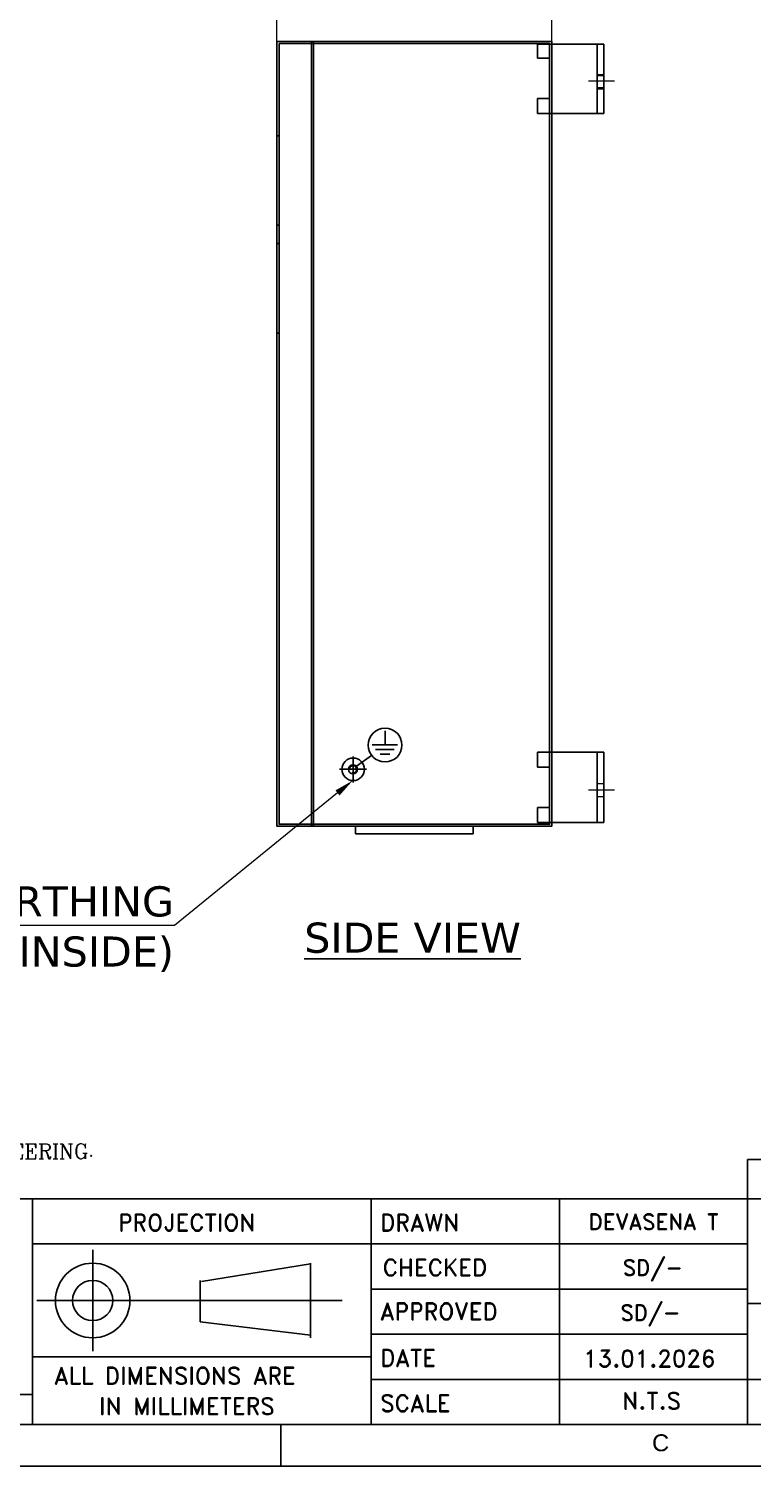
# Model space of a CAD drawing. Header units: inches. Extents: x 784 to 2184505, y 7 to 371504.
# Drawn here: x 287668 to 317424, y 102788 to 161919 of the extents above; entities that cross this region are included whole.
import ezdxf
from ezdxf.lldxf.tags import DXFTag

# ---------------------------------------------------------------- set-up
doc = ezdxf.new("R2010")
doc.units = ezdxf.units.IN
doc.header["$MEASUREMENT"] = 0
doc.linetypes.add('ACAD_ISO02W100', pattern=[15, 12, -3])
doc.linetypes.add('CENTER', pattern=[2, 1.25, -0.25, 0.25, -0.25])
for name, color, linetype in [('BEM', 2, 'Continuous'), ('MITTEL', 1, 'CENTER'), ('SHEET', 10, 'Continuous'), ('UNSICHT', 3, 'HIDDEN'), ('ZUBEH', 7, 'Continuous')]:
    doc.layers.add(name, color=color, linetype=linetype)
doc.styles.add('R_RomanS', font='romans.shx', dxfattribs={"width": 0.85})
doc.styles.add('ROMAMC', font='romanc.shx', dxfattribs={"height": 7})
doc.styles.add('ROMAND', font='romand', dxfattribs={"height": 3})
doc.styles.get("Standard").update_dxf_attribs({"font": 'arial.ttf'})
tags = doc.linetypes.add('HIDDEN', pattern=[0.375, 0.25, -0.125]).pattern_tags.tags
tags[6:7] = [DXFTag(74, 4), DXFTag(75, 0), DXFTag(340, '0'), DXFTag(46, 1.0), DXFTag(50, 0.0), DXFTag(44, 0.0), DXFTag(45, 0.0)]
tags[4:5] = [DXFTag(74, 4), DXFTag(75, 0), DXFTag(340, '0'), DXFTag(46, 1.0), DXFTag(50, 0.0), DXFTag(44, 0.0), DXFTag(45, 0.0)]
doc.dimstyles.get("Standard").update_dxf_attribs({"dimtxt": 0.18, "dimasz": 0.18, "dimexe": 0.18, "dimexo": 0.0625, "dimgap": 0.09, "dimtad": 0, "dimtih": 1, "dimtoh": 1, "dimdec": 4, "dimzin": 0, "dimdsep": 46, "dimtxsty": 'Standard', "dimcen": 0.09, "dimadec": 0, "dimazin": 0, "dimtfac": 1, "dimtdec": 4, "dimtofl": 0, "dimtmove": 0, "dimatfit": 3, "dimfxl": 1, "dimtolj": 1, "dimtzin": 0, "dimarcsym": 0})

# ---------------------------------------------------------------- blocks, each defined once
blk = doc.blocks.new('*D72')
at = {"layer": 'Defpoints', "color": 0}
for p in [(309176, 164002), (297878, 161396), (309176, 161396)]:
    blk.add_point(p, dxfattribs=at)
at = {"layer": 'SHEET', "color": 253, "linetype": 'Continuous', "lineweight": 9}
for p, q in [((297878, 161396), (297878, 164002)), ((309176, 161396), (309176, 164002))]:
    blk.add_line(p, q, dxfattribs=at)
at = {"layer": 'SHEET', "color": 251, "linetype": 'Continuous', "lineweight": 9}
for p, q in [((298878, 164002), (301435, 164002)), ((308176, 164002), (305619, 164002))]:
    blk.add_line(p, q, dxfattribs=at)
at = {"layer": 'SHEET', "color": 251}
for points in [[(298878, 164168), (298878, 163835), (297878, 164002)], [(308176, 163835), (308176, 164168), (309176, 164002)]]:
    blk.add_solid(points, dxfattribs=at)
at = {"layer": 'SHEET', "color": 0, "insert": (303527, 164002), "char_height": 1000, "attachment_point": 5, "style": 'R_RomanS'}
blk.add_mtext('\\A1;210', dxfattribs=at)
blk = doc.blocks.new('Erdung')
at = {"layer": 'BEM'}
for p, q in [((28.4, 34.2), (28.4, 21.8)), ((17, 21.6), (39.5, 21.6)), ((19.9, 17.7), (36.4, 17.7)), ((24, 13.5), (32.5, 13.5)), ((3, 2.7), (16.5, 12.4))]:
    blk.add_line(p, q, dxfattribs=at)
blk.add_circle((28.4, 21.5), 15, dxfattribs=at)
at = {"layer": 'MITTEL'}
for p, q in [((-12, 0), (12.1, 0)), ((0, 11.5), (0, -11.9))]:
    blk.add_line(p, q, dxfattribs=at)
at = {"layer": 'UNSICHT'}
for radius in [10, 4]:
    blk.add_circle((0, 0), radius, dxfattribs=at)
blk.add_arc((0, 0), 3.25, 257.2292, 167.6328, dxfattribs=at)
blk = doc.blocks.new('DFLKDFK')
at = {"layer": 'ZUBEH', "xscale": 2.107645082612622, "yscale": 2.107645082623166, "zscale": 2.107645082621167}
blk.add_blockref('Erdung', (50122.9, -78903), dxfattribs=at)

msp = doc.modelspace()

# ---------------------------------------------------------------- linework, layer by layer
at = {"color": 7, "ltscale": 5}
for p, q in [((297878.11176, 160710.04107, 6066.45786), (297878.11176, 161396.0402, 6066.45786)), ((297964.19102, 160626.69845, 6066.45786), (297964.19102, 161309.96094, 6066.45786)), ((299298.41945, 160704.26078, 6066.45786), (299298.41945, 161332.6127, 6066.45786)), ((299384.49871, 160710.31866, 6066.45786), (299384.49871, 161332.6127, 6066.45786)), ((308589.1253, 160709.09588, 6066.45786), (309089.9346, 160709.09588, 6066.45786)), ((308589.1253, 159050.95469, 6066.45786), (309089.9346, 159050.95469, 6066.45786)), ((308589.1253, 159050.95469, 6066.45786), (308589.1253, 158427.43787, 6066.45786)), ((309089.9346, 131543.75842, 6066.45786), (309089.9346, 132167.27524, 6066.45786)), ((308589.1253, 131543.75842, 6066.45786), (309089.9346, 131543.75842, 6066.45786)), ((308589.1253, 129885.61723, 6066.45786), (309089.9346, 129885.61723, 6066.45786)), ((308589.1253, 129885.61723, 6066.45786), (308589.1253, 129262.10041, 6066.45786)), ((309089.9346, 129885.61723, 6066.45786), (309089.9346, 129262.10041, 6066.45786))]:
    msp.add_line(p, q, dxfattribs=at)
at = {"color": 0, "ltscale": 20}
for p, q in [((299298.41945, 129112.95746, 6066.45786), (299298.41945, 161396.0402, 6066.45786)), ((299298.41945, 161332.6127, 6066.45786), (299298.41945, 161396.0402, 6066.45786)), ((299384.49871, 129112.95746, 6066.45786), (299384.49871, 161396.0402, 6066.45786)), ((299384.49871, 161332.6127, 6066.45786), (299384.49871, 161396.0402, 6066.45786)), ((308589.1253, 161285.07866, 6066.45786), (311318.86654, 161285.07866, 6066.45786)), ((308589.1253, 160709.09588, 6066.45786), (308589.1253, 161285.07866, 6066.45786)), ((311049.86887, 161285.07866, 6066.45786), (311049.86887, 158427.43787, 6066.45786)), ((311049.86887, 161285.07866, 6066.45786), (311049.86887, 158427.43787, 6066.45786)), ((311318.86654, 161285.07866, 6066.45786), (311318.86654, 158427.43787, 6066.45786)), ((311318.86654, 161285.07866, 6066.45786), (311318.86654, 158427.43787, 6066.45786)), ((299384.49871, 159887.33795, 6066.45786), (299384.49871, 129112.95746, 6066.45786)), ((308589.1253, 158427.43787, 6066.45786), (311318.86654, 158427.43787, 6066.45786)), ((308589.1253, 132167.27524, 6066.45786), (311318.86654, 132167.27524, 6066.45786)), ((308589.1253, 131543.75842, 6066.45786), (308589.1253, 132167.27524, 6066.45786)), ((311049.86887, 132167.27524, 6066.45786), (311049.86887, 129262.10041, 6066.45786)), ((311318.86654, 132167.27524, 6066.45786), (311318.86654, 129262.10041, 6066.45786)), ((303527.06281, 129112.95746, 6066.45786), (301106.08379, 129112.95746, 6066.45786)), ((301106.08379, 129112.95746, 6066.45786), (301106.08379, 128798.75522, 6066.45786)), ((305948.04183, 129112.95746, 6066.45786), (303527.06281, 129112.95746, 6066.45786)), ((305948.04183, 129112.95746, 6066.45786), (305948.04183, 128798.75522, 6066.45786)), ((308589.1253, 129262.10041, 6066.45786), (311318.86654, 129262.10041, 6066.45786))]:
    msp.add_line(p, q, dxfattribs=at)
at = {"color": 1, "linetype": 'HIDDEN', "lineweight": 9, "ltscale": 8}
for p, q in [((310696.45991, 159773.92196, 6066.45786), (311755.30012, 159773.92196, 6066.45786)), ((310696.45991, 130608.5845, 6066.45786), (311755.30012, 130608.5845, 6066.45786))]:
    msp.add_line(p, q, dxfattribs=at)
at = {"color": 1, "linetype": 'HIDDEN', "lineweight": 9, "ltscale": 10}
for p, q in [((311049.86887, 160038.06142, 6066.45786), (311318.86654, 160038.06142, 6066.45786)), ((311049.86887, 159500.06608, 6066.45786), (311318.86654, 159500.06608, 6066.45786)), ((311049.86887, 130872.72396, 6066.45786), (311318.86654, 130872.72396, 6066.45786)), ((311049.86887, 130334.72862, 6066.45786), (311318.86654, 130334.72862, 6066.45786))]:
    msp.add_line(p, q, dxfattribs=at)
at = {"color": 1, "lineweight": 9, "ltscale": 20}
for p, q in [((311049.86887, 159990.52738, 6066.45786), (311318.86654, 159990.52738, 6066.45786)), ((311049.86887, 159452.53204, 6066.45786), (311318.86654, 159452.53204, 6066.45786))]:
    msp.add_line(p, q, dxfattribs=at)
at = {"color": 0, "linetype": 'ACAD_ISO02W100', "ltscale": 5}
for p, q in [((297878.11176, 157519.23104, 6066.45786), (297964.19102, 157519.23104, 6066.45786)), ((297878.11176, 153837.86194, 6066.45786), (297964.19102, 153837.86194, 6066.45786)), ((297878.11176, 153083.79797, 6066.45786), (297964.19102, 153083.79797, 6066.45786)), ((297878.11176, 149402.42886, 6066.45786), (297964.19102, 149402.42886, 6066.45786))]:
    msp.add_line(p, q, dxfattribs=at)
msp.add_line((301106.08379, 128798.75522, 6066.45786), (305948.04183, 128798.75522, 6066.45786))
at = {"color": 252, "lineweight": 9}
for p, q in [((293645.46302, 125025.75214, 6066.45786), (281330.71686, 125025.75214, 6066.45786)), ((293664.83085, 125025.75214, 6066.45786), (293645.46302, 125025.75214, 6066.45786))]:
    msp.add_line(p, q, dxfattribs=at)
at = {"color": 0}
for p, q in [((290298.17802, 107519.95324, 12132.91572), (290298.17802, 111687.68146, 12132.91572)), ((299256.18495, 111113.39918, 12132.91572), (294779.4786, 110394.15244, 12132.91572)), ((299256.06294, 111139.18754, 12132.91572), (299256.06294, 108071.23494, 12132.91572)), ((294716.74532, 110432.57455, 12132.91572), (294716.74532, 108733.84345, 12132.91572)), ((287999.57169, 109605.21124, 12132.91572), (300553.13284, 109605.21124, 12132.91572)), ((294716.74532, 108733.84345, 12132.91572), (299256.06294, 108173.90443, 12132.91572))]:
    msp.add_line(p, q, dxfattribs=at)
at = {"color": 0, "ltscale": 20, "elevation": 6066.45786}
for points in [[(297878.11176, 161396.0402), (309176.01386, 161396.0402), (309176.01386, 129112.95746), (297878.11176, 129112.95746)], [(297964.19102, 161309.96094), (309089.9346, 161309.96094), (309089.9346, 129199.03672), (297964.19102, 129199.03672)]]:
    msp.add_lwpolyline(points, close=True, dxfattribs=at)
at = {"color": 252, "lineweight": 9, "elevation": 6066.45786}
msp.add_lwpolyline([(300367.18715, 130484.84872), (293664.83085, 125025.75214)], dxfattribs=at)
at = {"color": 0}
for radius in [1533.9763, 827.36331]:
    msp.add_circle((290298.17802, 109605.21124, 12132.91572), radius, dxfattribs=at)
at = {"color": 252, "lineweight": 9}
msp.add_solid([(300282.24735, 130589.13278, 6066.45786), (300992.89156, 130994.48751, 6066.45786), (300452.12695, 130380.56465, 6066.45786)], dxfattribs=at)
at = {"layer": 'SHEET', "color": 124, "linetype": 'Continuous', "true_color": 0x00a183}
for p, q in [((317231.96257, 113789.64251, 12132.91572), (317231.96257, 115406.58465, 12132.91572)), ((317231.96257, 115406.58465, 12132.91572), (359033.60807, 115406.58465, 12132.91572)), ((238273.29884, 113789.64251, 12132.91572), (359033.60807, 113789.64251, 12132.91572)), ((238273.29884, 113789.64251, 12132.91572), (359033.60807, 113789.64251, 12132.91572)), ((287815.98981, 104500.38795, 12132.91572), (287815.98981, 113789.64251, 12132.91572)), ((301749.87164, 104500.38795, 12132.91572), (301749.87164, 113789.64251, 12132.91572)), ((309490.9171, 104500.38795, 12132.91572), (309490.9171, 113789.64251, 12132.91572)), ((317231.96257, 104500.38795, 12132.91572), (317231.96257, 113789.64251, 12132.91572)), ((287815.98981, 111931.7916, 12132.91572), (317231.96257, 111931.7916, 12132.91572)), ((301749.87164, 110073.94069, 12132.91572), (317231.96257, 110073.94069, 12132.91572)), ((317231.96257, 109480.92935, 12132.91572), (359033.60807, 109480.92935, 12132.91572)), ((301749.87164, 108216.08977, 12132.91572), (317231.96257, 108216.08977, 12132.91572)), ((287815.98981, 107287.16432, 12132.91572), (301749.87164, 107287.16432, 12132.91572)), ((301749.87164, 106358.23886, 12132.91572), (359033.60807, 106358.23886, 12132.91572)), ((238273.29884, 105738.95523, 12132.91572), (287815.98981, 105738.95523, 12132.91572)), ((238273.29884, 104500.38795, 12132.91572), (359033.60807, 104500.38795, 12132.91572)), ((298034.16982, 102788.47582, 12132.91572), (298034.16982, 104500.38795, 12132.91572))]:
    msp.add_line(p, q, dxfattribs=at)
at = {"layer": 'SHEET', "color": 124, "linetype": 'Continuous', "true_color": 0x00a183, "elevation": 12132.91572}
msp.add_lwpolyline([(360581.81717, 102788.47582), (232080.46247, 102788.47582), (232080.46247, 194269.90309), (360581.81717, 194269.90309)], close=True, dxfattribs=at)

# ---------------------------------------------------------------- block references
at = {"color": 0, "ltscale": 20, "xscale": 21.97895429619075, "yscale": 21.97895429619075, "zscale": 21.97895429619075}
msp.add_blockref('DFLKDFK', (-800641.67099, 1865662.31823, 6066.45786), dxfattribs=at)

# ---------------------------------------------------------------- texts
at = {"color": 0, "style": 'ROMAND'}
for s, height, p in [('PROJECTION', 696.694092, (291343.8312, 112464.21941, 12132.91572)), ('DRAWN', 696.694092, (302121.9154, 112464.21941, 12132.91572)), ('DEVASENA T', 643.056664, (310694.55506, 112523.43066, 12132.91572)), ('CHECKED', 696.694092, (302227.03696, 110615.24661, 12132.91572)), ('SD/-', 643.056664, (312101.09898, 110636.68323, 12132.91572)), ('APPROVED', 696.694092, (302121.9154, 108809.34927, 12132.91572)), ('SD/-', 643.056664, (312002.42995, 108783.99626, 12132.91572)), ('DATE', 696.694092, (302121.9154, 106895.10573, 12132.91572)), ('13.01.2026', 697.03662, (310474.0945, 106870.51931, 12132.91572)), ('ALL DIMENSIONS ARE ', 696.6940917, (288709.68531, 106161.05318, 12132.91572)), ('IN MILLIMETERS', 696.6940917, (290561.19023, 104912.1286, 12132.91572)), ('SCALE', 696.694092, (302121.9154, 105033.57115, 12132.91572)), ('N.T.S', 696.694092, (312079.71036, 105131.93335, 12132.91572))]:
    msp.add_text(s, height=height, dxfattribs=at).set_placement(p)
at = {"insert": (293640.62106, 126642.91771, 6066.45786), "char_height": 1237.3892768, "attachment_point": 3}
msp.add_mtext('{\\fVerdana|b0|i0|c0|p0;\\C1;EARTHING\\PSTUD(INSIDE)}', dxfattribs=at)
at = {"insert": (298998.70363, 125150.4395, 6066.45786), "char_height": 1237.3892768, "width": 10896.0216955, "attachment_point": 1}
msp.add_mtext('{\\fVerdana|b0|i0|c0|p0;\\L\\C4;SIDE VIEW}', dxfattribs=at)
at = {"layer": 'SHEET', "color": 0, "linetype": 'Continuous', "style": 'ROMAMC'}
msp.add_text('NOTE: DIMENSIONS/ARRANGEMENTS ARE TYPICAL AND ARE SUBJECTED TO CHANGE DURING DETAILED ENGINEERING.', height=616, dxfattribs=at).set_placement((239175.41522, 115438.85067, -446746.61141))
at = {"layer": 'SHEET', "color": 0, "linetype": 'Continuous'}
msp.add_text('C', height=696.69409, dxfattribs=at).set_placement((313303.92281, 103405.4061, 12132.91572))

# ---------------------------------------------------------------- dimensions: what is measured, and where the dimension line sits
dim = msp.add_linear_dim(base=(309176.01386, 164001.55392, 6066.45786), p1=(297878.11176, 161396.0402, 6066.45786), p2=(309176.01386, 161396.0402, 6066.45786), text='210', dimstyle='Standard', override={"dimtxt": 1000, "dimasz": 1000, "dimgap": 1000, "dimtoh": 0, "dimtxsty": 'R_RomanS', "dimclrd": 251, "dimclre": 253, "dimlwd": 9, "dimlwe": 9}, dxfattribs=at)
dim.commit()
dim.dimension.update_dxf_attribs({"geometry": '*D72', "text_midpoint": (303527.06281, 164001.55392, 6066.45786)})

doc.saveas('drawing.dxf')
